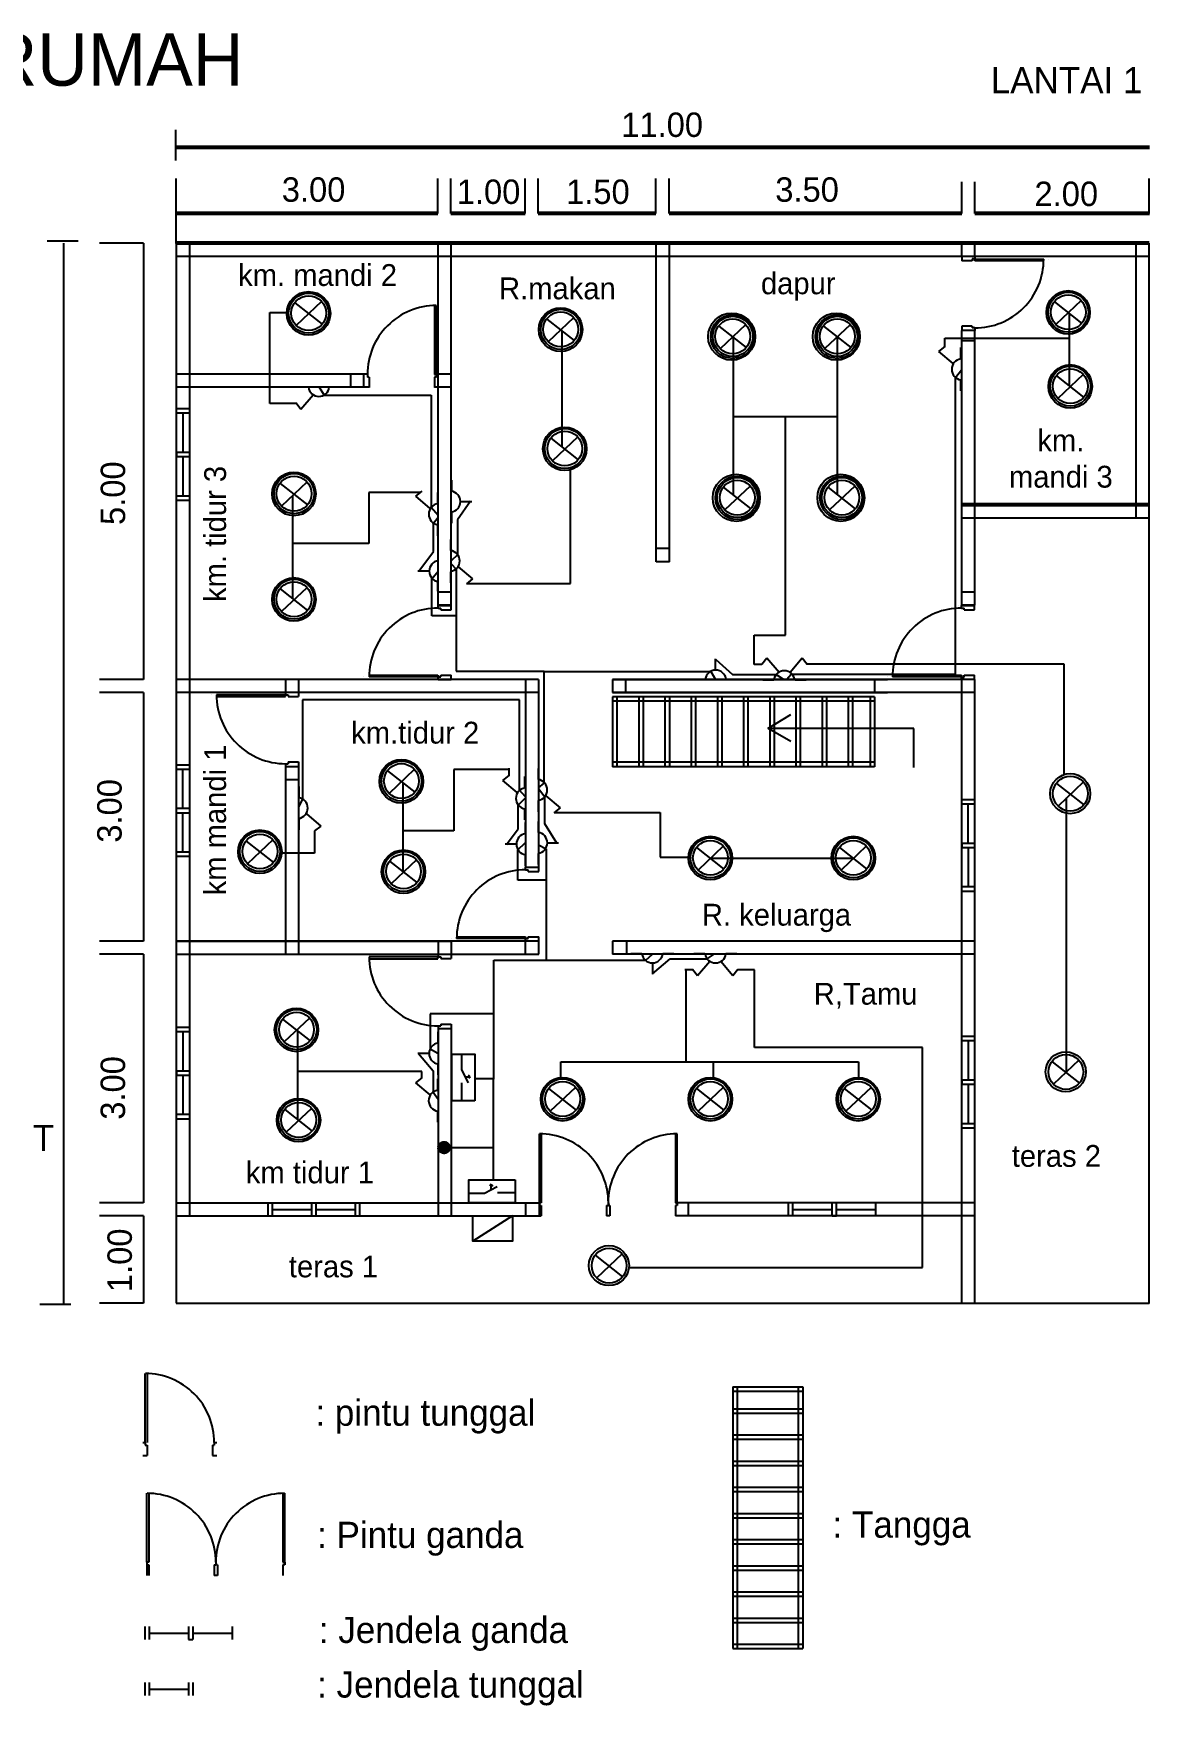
# Model space of a CAD drawing. Header units: millimetres. Extents: x 490 to 5263, y 216 to 2139.
# Drawn here: x 1797 to 3076, y 222 to 2139 of the extents above; entities that cross this region are included whole.
import ezdxf

# ---------------------------------------------------------------- set-up
doc = ezdxf.new("R2010")
doc.units = ezdxf.units.MM

msp = doc.modelspace()

# ---------------------------------------------------------------- linework, layer by layer
at = {"color": 7}
for p, q in [((1959.6, 2028.3), (1959.6, 1992.9)), ((1960.2, 1932.2), (1960.2, 1972.4)), ((2260.2, 1932.2), (2260.2, 1972.4)), ((2275.2, 1932.2), (2275.2, 1972.4)), ((2360.2, 1932.2), (2360.2, 1972.4)), ((2375.2, 1932.2), (2375.2, 1972.4)), ((2510.2, 1932.2), (2510.2, 1972.4)), ((2525.2, 1932.2), (2525.2, 1972.4)), ((2860.5, 1932.2), (2860.5, 1968.6)), ((2875.5, 1932.2), (2875.5, 1968.6)), ((3075.2, 1932.2), (3075.2, 1972.4)), ((1848, 1900.4), (1812.6, 1900.4)), ((1922.9, 1898.2), (1872.4, 1898.2)), ((1922.9, 1898.1), (1922.9, 1398.2)), ((1960.5, 1898.1), (1960.5, 683.1)), ((1975.5, 1898.1), (1975.5, 783.1)), ((2260.5, 1483.1), (2260.5, 1898.1)), ((2275.5, 1483.1), (2275.5, 1898.1)), ((2510.5, 1533.1), (2510.5, 1898.1)), ((2525.5, 1533.1), (2525.5, 1898.1)), ((2860.5, 1883.1), (2860.5, 1898.1)), ((2875.5, 1883.1), (2875.5, 1898.1)), ((3060.5, 1582.9), (3060.5, 1898.1)), ((3075.5, 682.9), (3075.5, 1898.1)), ((3075.5, 1883.1), (1960.3, 1883.1)), ((2875.5, 1883.1), (2860.5, 1883.1)), ((2860.5, 1883.1), (2860.5, 1878.1)), ((2875.5, 1880.1), (2872.5, 1880.1)), ((2872.5, 1880.1), (2872.5, 1878.1)), ((2875.5, 1883.1), (2875.5, 1880.1)), ((2875.5, 1878), (2875.5, 1880)), ((2960.5, 1880), (2960.5, 1880)), ((2960.5, 1880), (2960.5, 1880)), ((2872.5, 1878.1), (2860.5, 1878.1)), ((2872.5, 1803.1), (2860.5, 1803.1)), ((2860.5, 1803.1), (2860.5, 1798.1)), ((2872.5, 1803.1), (2872.5, 1801.1)), ((2860.5, 1483.1), (2860.5, 1798.1)), ((2875.5, 1798.1), (2860.5, 1798.1)), ((2875.5, 1798.1), (2860.5, 1798.1)), ((2875.8, 1786.2), (2860.8, 1786.2)), ((2875.5, 1801.1), (2872.5, 1801.1)), ((2875.5, 1801.1), (2875.5, 1798.1)), ((2875.5, 1483.1), (2875.5, 1798.1)), ((2179.5, 1748.1), (1960.3, 1748.1)), ((2160.5, 1733.1), (2160.5, 1748.1)), ((2175.5, 1733.1), (2175.5, 1748.1)), ((2179.5, 1747.8), (2179.5, 1744.8)), ((2181.5, 1744.8), (2179.5, 1744.8)), ((2181.5, 1744.8), (2181.5, 1732.8)), ((2258.5, 1744.8), (2256.5, 1744.8)), ((2256.5, 1744.8), (2256.5, 1732.8)), ((2275.5, 1748.1), (2258.5, 1748.1)), ((2258.5, 1747.8), (2258.5, 1744.8)), ((2181.5, 1733.1), (1960.3, 1733.1)), ((2275.5, 1733.1), (2256.5, 1733.1)), ((1960.5, 1583.1), (1960.3, 1583.1)), ((3075.5, 1583.1), (2860.5, 1583.1)), ((2525.5, 1548.1), (2510.5, 1548.1)), ((2525.5, 1533.1), (2510.5, 1533.1)), ((2275.5, 1498.1), (2260.5, 1498.1)), ((2875.5, 1498.1), (2860.5, 1498.1)), ((2275.5, 1483.1), (2260.5, 1483.1)), ((2260.5, 1483), (2275.5, 1483)), ((2260.5, 1480), (2260.5, 1483)), ((2260.5, 1480), (2263.5, 1480)), ((2263.5, 1478), (2263.5, 1480)), ((2263.5, 1478), (2275.5, 1478)), ((2275.5, 1478), (2275.5, 1483)), ((2857.3, 1483.1), (2857.3, 1483.1)), ((2857.3, 1483.1), (2857.3, 1483.1)), ((2860.2, 1483), (2875.2, 1483)), ((2860.3, 1482.9), (2875.3, 1482.9)), ((2860.3, 1479.9), (2860.3, 1482.9)), ((2860.3, 1479.9), (2863.3, 1479.9)), ((2875.5, 1483.1), (2860.5, 1483.1)), ((2863.3, 1477.9), (2863.3, 1479.9)), ((2863.3, 1477.9), (2875.3, 1477.9)), ((2875.3, 1477.9), (2875.3, 1482.9)), ((2175.4, 1401.1), (2175.4, 1401.1)), ((2175.4, 1401.1), (2175.4, 1401.1)), ((2260.5, 1401), (2263.5, 1401)), ((2260.5, 1398), (2260.5, 1401)), ((2263.5, 1403), (2275.5, 1403)), ((2263.5, 1401), (2263.5, 1403)), ((2275.5, 1398), (2275.5, 1403)), ((2775.2, 1401), (2775.2, 1401)), ((2775.2, 1401), (2775.2, 1401)), ((2860.3, 1398.1), (2860.3, 1401.1)), ((2860.3, 1400.9), (2863.3, 1400.9)), ((2863.3, 1402.9), (2875.3, 1402.9)), ((2863.3, 1400.9), (2863.3, 1402.9)), ((2875.3, 1398.1), (2875.3, 1403.1)), ((1922.9, 1398.2), (1872.4, 1398.2)), ((1922.9, 1383.2), (1872.4, 1383.2)), ((1922.9, 1383.2), (1922.9, 1098.2)), ((2375.5, 1398.1), (1960.3, 1398.1)), ((2375.5, 1383.1), (1960.3, 1383.1)), ((2000.6, 1380.5), (2000.6, 1380.4)), ((2000.6, 1380.4), (2000.6, 1380.4)), ((2085.6, 1380.4), (2006.6, 1380.4)), ((2085.5, 1398.1), (2085.5, 1383.1)), ((2085.6, 1378.5), (2085.6, 1380.5)), ((2085.7, 1383.4), (2085.7, 1380.4)), ((2085.7, 1380.5), (2088.7, 1380.5)), ((2088.7, 1380.5), (2088.7, 1378.5)), ((2100.5, 1398.1), (2100.5, 1383.1)), ((2100.7, 1383.4), (2100.7, 1378.4)), ((2260.5, 1398), (2275.5, 1398)), ((2360.5, 1398.1), (2360.5, 1183.1)), ((2375.5, 1398.1), (2375.5, 1183.1)), ((2460.5, 1398.1), (2460.5, 1383.1)), ((2460.5, 1398.1), (2775.5, 1398.1)), ((2875.5, 1398.1), (2460.5, 1398.1)), ((2460.5, 1383.1), (2775.5, 1383.1)), ((2875.5, 1383.1), (2460.5, 1383.1)), ((2460.7, 1383.1), (2460.7, 1398.1)), ((2475.5, 1383.1), (2475.5, 1398.1)), ((2760.5, 1398.1), (2760.5, 1383.1)), ((2860.5, 683.1), (2860.5, 1398.1)), ((2875.5, 683.1), (2875.5, 1398.1)), ((2006.7, 1378.5), (2085.6, 1378.5)), ((2088.7, 1378.5), (2100.7, 1378.5)), ((2460.5, 1378.1), (2460.5, 1298.1)), ((2760.5, 1378.1), (2460.5, 1378.1)), ((2760.5, 1373.1), (2460.5, 1373.1)), ((2465.5, 1378.1), (2465.5, 1298.1)), ((2490.5, 1378.1), (2490.5, 1298.1)), ((2495.5, 1378.1), (2495.5, 1298.1)), ((2520.5, 1378.1), (2520.5, 1298.1)), ((2525.5, 1378.1), (2525.5, 1298.1)), ((2550.5, 1378.1), (2550.5, 1298.1)), ((2555.5, 1378.1), (2555.5, 1298.1)), ((2580.5, 1378.1), (2580.5, 1298.1)), ((2585.5, 1378.1), (2585.5, 1298.1)), ((2610.5, 1378.1), (2610.5, 1298.1)), ((2615.5, 1378.1), (2615.5, 1298.1)), ((2640.5, 1378.1), (2640.5, 1298.1)), ((2645.5, 1378.1), (2645.5, 1298.1)), ((2670.5, 1378.1), (2670.5, 1298.1)), ((2675.5, 1378.1), (2675.5, 1298.1)), ((2700.5, 1378.1), (2700.5, 1298.1)), ((2705.5, 1378.1), (2705.5, 1298.1)), ((2730.5, 1378.1), (2730.5, 1298.1)), ((2735.5, 1378.1), (2735.5, 1298.1)), ((2755.5, 1378.1), (2755.5, 1298.1)), ((2760.5, 1378.1), (2760.5, 1298.1)), ((2088.7, 1303.5), (2100.7, 1303.5)), ((2088.7, 1303.5), (2088.7, 1301.5)), ((2100.7, 1303.5), (2100.7, 1298.5)), ((2085.5, 1298.1), (2085.5, 1083.1)), ((2100.5, 1298.1), (2085.5, 1298.1)), ((2085.6, 1298.5), (2100.6, 1298.5)), ((2085.7, 1301.5), (2088.7, 1301.5)), ((2085.7, 1301.5), (2085.7, 1298.5)), ((2085.7, 1298.5), (2100.7, 1298.5)), ((2100.5, 1298.1), (2100.5, 1083.1)), ((2760.5, 1303.1), (2460.5, 1303.1)), ((2760.5, 1298.1), (2460.5, 1298.1)), ((2100.5, 1283.1), (2085.5, 1283.1)), ((2360.7, 1183.1), (2375.7, 1183.1)), ((2360.8, 1183), (2375.8, 1183)), ((2360.8, 1180), (2360.8, 1183)), ((2360.8, 1180), (2363.8, 1180)), ((2363.8, 1178), (2363.8, 1180)), ((2363.8, 1178), (2375.8, 1178)), ((2375.8, 1178), (2375.8, 1183)), ((1922.9, 1098.2), (1872.4, 1098.2)), ((2375.9, 1098.1), (1960.3, 1098.1)), ((1960.5, 1098.1), (2275.5, 1098.1)), ((2260.5, 1098.1), (2260.5, 1083.1)), ((2260.5, 1098), (2275.5, 1098)), ((2275.5, 1098.1), (2275.5, 1083.1)), ((2275.7, 1101.1), (2275.7, 1101.1)), ((2275.7, 1101.1), (2275.7, 1101.1)), ((2360.7, 1083.1), (2360.7, 1098.1)), ((2360.8, 1098.2), (2360.8, 1101.2)), ((2360.8, 1101), (2363.8, 1101)), ((2363.8, 1103), (2375.8, 1103)), ((2363.8, 1101), (2363.8, 1103)), ((2375.8, 1098.1), (2375.8, 1103.1)), ((2375.8, 1083.1), (2375.8, 1098.1)), ((2875.5, 1098.1), (2460.5, 1098.1)), ((2460.7, 1083.1), (2460.7, 1098.1)), ((2460.7, 1083.1), (2460.7, 1098.1)), ((2476.7, 1083.1), (2476.7, 1098.1)), ((1922.9, 1083.2), (1872.4, 1083.2)), ((1922.9, 1083.2), (1922.9, 798.2)), ((1960.5, 1083.1), (2275.5, 1083.1)), ((1960.5, 1083.1), (2375.9, 1083.1)), ((2260.4, 1078), (2260.4, 1080)), ((2260.5, 1083.1), (2275.5, 1083.1)), ((2260.5, 1083.1), (2260.5, 1080.1)), ((2260.5, 1080.1), (2263.5, 1080.1)), ((2263.5, 1080.1), (2263.5, 1078.1)), ((2263.5, 1078.1), (2275.5, 1078.1)), ((2275.5, 1083.1), (2275.5, 1078.1)), ((2875.5, 1083.1), (2460.5, 1083.1)), ((2260.5, 1001.1), (2263.5, 1001.1)), ((2260.5, 1001.1), (2260.5, 998.1)), ((2260.5, 998.1), (2260.5, 783.1)), ((2260.5, 998.1), (2275.5, 998.1)), ((2260.5, 998.1), (2275.5, 998.1)), ((2263.5, 1003.1), (2275.5, 1003.1)), ((2263.5, 1003.1), (2263.5, 1001.1)), ((2275.5, 1003.1), (2275.5, 998.1)), ((2275.5, 998.1), (2275.5, 783.1)), ((1922.9, 798.2), (1872.4, 798.2)), ((1960.5, 798.1), (2376.3, 798.1)), ((2360.7, 798.1), (2360.7, 783.1)), ((2376.3, 798.1), (2376.3, 783.1)), ((2376.6, 798.2), (2376.6, 795.2)), ((2376.6, 795.2), (2378.6, 795.2)), ((2378.6, 795.2), (2378.6, 783.1)), ((2453.6, 795.2), (2453.6, 783.1)), ((2453.6, 795.2), (2455.6, 795.2)), ((2457.4, 795.2), (2455.4, 795.2)), ((2457.4, 795.2), (2457.4, 783.1)), ((2532.4, 795.2), (2532.4, 783.1)), ((2534.4, 795.2), (2532.4, 795.2)), ((2534.4, 798.2), (2534.4, 795.2)), ((2875.4, 798.1), (2534.4, 798.1)), ((2547.2, 798.1), (2547.2, 783.1)), ((1922.9, 783.2), (1872.4, 783.2)), ((1922.9, 783.2), (1922.9, 683.1)), ((1960.5, 783.1), (2378.6, 783.1)), ((2457.4, 783.1), (2453.6, 783.1)), ((2875.4, 783.1), (2532.4, 783.1)), ((1839.5, 681.5), (1804.1, 681.5)), ((1922.9, 683.2), (1872.4, 683.2)), ((1960.5, 683.1), (3075.5, 683.1)), ((2598.3, 587.1), (2678.3, 587.1)), ((2598.3, 587.1), (2598.3, 287.1)), ((2598.3, 582.1), (2678.3, 582.1)), ((2603.3, 587.1), (2603.3, 287.1)), ((2673.3, 587.1), (2673.3, 287.1)), ((2678.3, 587.1), (2678.3, 287.1)), ((2598.3, 562.1), (2678.3, 562.1)), ((2598.3, 557.1), (2678.3, 557.1)), ((2598.3, 532.1), (2678.3, 532.1)), ((2598.3, 527.1), (2678.3, 527.1)), ((2598.3, 502.1), (2678.3, 502.1)), ((2598.3, 497.1), (2678.3, 497.1)), ((2598.3, 472.1), (2678.3, 472.1)), ((2598.3, 467.1), (2678.3, 467.1)), ((2598.3, 442.1), (2678.3, 442.1)), ((2598.3, 437.1), (2678.3, 437.1)), ((2598.3, 412.1), (2678.3, 412.1)), ((2598.3, 407.1), (2678.3, 407.1)), ((1926.6, 386), (1926.6, 371)), ((1926.9, 386.2), (1926.9, 383.2)), ((2084.7, 386.2), (2084.7, 383.2)), ((1926.9, 383.2), (1928.9, 383.2)), ((1928.9, 383.2), (1928.9, 371)), ((2003.9, 383.2), (2003.9, 371)), ((2003.9, 383.2), (2005.9, 383.2)), ((2007.7, 371), (2003.9, 371)), ((2007.7, 383.2), (2005.7, 383.2)), ((2007.7, 383.2), (2007.7, 371)), ((2082.7, 383.2), (2082.7, 371)), ((2084.7, 383.2), (2082.7, 383.2)), ((2598.3, 382.1), (2678.3, 382.1)), ((2598.3, 377.1), (2678.3, 377.1)), ((2598.3, 352.1), (2678.3, 352.1)), ((2598.3, 347.1), (2678.3, 347.1)), ((2598.3, 322.1), (2678.3, 322.1)), ((2598.3, 317.1), (2678.3, 317.1)), ((2598.3, 292.1), (2678.3, 292.1)), ((2598.3, 287.1), (2678.3, 287.1))]:
    msp.add_line(p, q, dxfattribs=at)
at = {"color": 7, "lineweight": 53}
for p, q in [((3075.8, 2007.8), (1960.6, 2007.8)), ((2260.2, 1932.2), (1960.6, 1932.2)), ((2360.2, 1932.2), (2275.2, 1932.2)), ((2510.2, 1932.2), (2375.2, 1932.2)), ((2860.5, 1932.2), (2525.2, 1932.2)), ((3075.8, 1932.2), (2875.5, 1932.2)), ((3075.5, 1898.1), (1960.3, 1898.1)), ((3075.5, 1598.1), (2860.5, 1598.1))]:
    msp.add_line(p, q, dxfattribs=at)
at = {"color": 2}
msp.add_line((1960.3, 1897.9), (1960.3, 1932.3), dxfattribs=at)
at = {"color": 7, "lineweight": -3}
msp.add_line((1831.1, 1898.1), (1831.1, 683.1), dxfattribs=at)
at = {"color": 224}
for p, q in [((2875.5, 1880), (2954.5, 1880)), ((2954.5, 1878), (2875.5, 1878)), ((2256.5, 1826.8), (2256.5, 1747.8)), ((2258.5, 1747.8), (2258.5, 1826.8)), ((2256.5, 1747.8), (2258.5, 1747.8)), ((1975.7, 1708.3), (1960.7, 1708.3)), ((1975.7, 1703.3), (1960.7, 1703.3)), ((1968, 1702.7), (1968, 1658.5)), ((1975.7, 1658.3), (1960.7, 1658.3)), ((1975.7, 1653.3), (1960.7, 1653.3)), ((1960.8, 1658.1), (1960.8, 1653.1)), ((1968.1, 1653.2), (1968.1, 1608.2)), ((1975.7, 1608.3), (1960.7, 1608.3)), ((1975.7, 1603.3), (1960.7, 1603.3)), ((2181.4, 1403.1), (2260.4, 1403.1)), ((2260.4, 1401.1), (2181.4, 1401.1)), ((2260.4, 1403.1), (2260.4, 1401.1)), ((2860.2, 1401), (2781.2, 1401)), ((2781.3, 1403), (2860.2, 1403)), ((2860.2, 1403), (2860.2, 1401)), ((1975.2, 1295), (1960.2, 1295)), ((1975.9, 1300), (1960.9, 1300)), ((1967.5, 1294.5), (1967.5, 1250.3)), ((1975.2, 1250), (1960.2, 1250)), ((1960.3, 1249.8), (1960.3, 1244.8)), ((2875.4, 1255.2), (2860.4, 1255.2)), ((2876.1, 1260.2), (2861.1, 1260.2)), ((2867.7, 1254.6), (2867.7, 1210.4)), ((1975.2, 1245), (1960.2, 1245)), ((1967.6, 1245), (1967.6, 1200)), ((2875.4, 1210.2), (2860.4, 1210.2)), ((2860.5, 1210), (2860.5, 1205)), ((1975.2, 1200), (1960.2, 1200)), ((1975.2, 1195), (1960.2, 1195)), ((2875.4, 1205.2), (2860.4, 1205.2)), ((2867.8, 1205.2), (2867.8, 1160.1)), ((2875.4, 1160.2), (2860.4, 1160.2)), ((2875.4, 1155.2), (2860.4, 1155.2)), ((2360.7, 1101.1), (2281.7, 1101.1)), ((2281.8, 1103.1), (2360.7, 1103.1)), ((2360.7, 1103.1), (2360.7, 1101.1)), ((2260.4, 1080), (2181.4, 1080)), ((2181.5, 1078), (2260.4, 1078)), ((1975.5, 999.2), (1960.5, 999.2)), ((1975.5, 994.2), (1960.5, 994.1)), ((1968, 993.6), (1968, 949.4)), ((2875.6, 983.8), (2860.6, 983.8)), ((2876.3, 988.8), (2861.3, 988.8)), ((2867.9, 983.2), (2867.9, 939)), ((1975.7, 949.2), (1960.7, 949.2)), ((1975.7, 944.2), (1960.7, 944.2)), ((1960.8, 949), (1960.8, 944)), ((1968.1, 944.1), (1968.1, 899.1)), ((2875.6, 938.8), (2860.6, 938.8)), ((2875.6, 933.8), (2860.6, 933.8)), ((2860.7, 938.6), (2860.7, 933.6)), ((2868, 933.8), (2868, 888.7)), ((1975.7, 899.2), (1960.7, 899.2)), ((1975.7, 894.2), (1960.7, 894.2)), ((2875.6, 888.8), (2860.6, 888.8)), ((2875.6, 883.8), (2860.6, 883.8)), ((2376.6, 798.3), (2376.6, 877.3)), ((2378.6, 877.2), (2378.6, 798.3)), ((2532.4, 877.3), (2532.4, 798.3)), ((2534.4, 798.3), (2534.4, 877.3)), ((2065.5, 798.1), (2065.5, 783.1)), ((2070.5, 798.1), (2070.5, 783.1)), ((2071, 790.4), (2115.2, 790.4)), ((2115.5, 798.1), (2115.5, 783.1)), ((2120.5, 798.1), (2120.5, 783.1)), ((2120.5, 790.5), (2165.5, 790.5)), ((2165.5, 798.1), (2165.5, 783.1)), ((2170.5, 798.1), (2170.5, 783.1)), ((2378.6, 798.3), (2376.6, 798.3)), ((2455.4, 798.2), (2455.4, 795.2)), ((2455.6, 798.2), (2455.6, 795.2)), ((2532.4, 798.3), (2534.4, 798.3)), ((2661.8, 798.1), (2661.8, 783.1)), ((2666.8, 798.1), (2666.8, 783.1)), ((2667.4, 790.4), (2711.6, 790.4)), ((2711.8, 798.1), (2711.8, 783.1)), ((2716.8, 798.1), (2716.8, 783.1)), ((2716.8, 790.5), (2761.9, 790.5)), ((2761.8, 798.1), (2761.8, 783.1)), ((2115.7, 783.2), (2120.7, 783.2)), ((2712, 783.2), (2717, 783.2)), ((1925, 523.4), (1925, 602.4)), ((1927, 602.4), (1927, 523.4)), ((1922.1, 523.3), (1925.1, 523.3)), ((1925, 523.3), (1925, 520.3)), ((1925, 520.3), (1927, 520.3)), ((1927, 520.3), (1927, 508.3)), ((2002, 520.3), (2002, 508.3)), ((2002, 520.3), (2004, 520.3)), ((2004, 523.3), (2004, 520.3)), ((2004, 523.3), (2007, 523.3)), ((1922.1, 508.3), (1927.1, 508.3)), ((2002, 508.3), (2007, 508.3)), ((1926.9, 386.2), (1926.9, 465.2)), ((1928.9, 465.2), (1928.9, 386.2)), ((2082.7, 465.2), (2082.7, 386.2)), ((2084.7, 386.2), (2084.7, 465.2)), ((1928.9, 386.2), (1926.9, 386.2)), ((2005.7, 386.2), (2005.7, 383.2)), ((2005.9, 386.2), (2005.9, 383.2)), ((2082.7, 386.2), (2084.7, 386.2)), ((1924.4, 312.4), (1924.4, 297.4)), ((1929.4, 312.4), (1929.4, 297.4)), ((1974.4, 312.4), (1974.4, 297.4)), ((1979.4, 312.4), (1979.4, 297.4)), ((2024.4, 312.4), (2024.4, 297.4)), ((1929.9, 304.7), (1974.1, 304.7)), ((1974.6, 297.5), (1979.6, 297.5)), ((1979.4, 304.8), (2024.4, 304.8))]:
    msp.add_line(p, q, dxfattribs=at)
at = {"color": 5}
for p, q in [((2096.2, 1829.8), (2127.6, 1805.2)), ((2126.8, 1831.2), (2098, 1803.8)), ((2966.7, 1831), (2998.1, 1806.3)), ((2997.3, 1832.4), (2968.5, 1805)), ((2385, 1811.3), (2416.5, 1786.6)), ((2415.7, 1812.7), (2386.8, 1785.3)), ((2582.1, 1803.2), (2613.5, 1778.6)), ((2612.8, 1804.7), (2583.9, 1777.2)), ((2702, 1803.2), (2733.4, 1778.6)), ((2732.7, 1804.7), (2703.8, 1777.3)), ((2969, 1746.2), (3000.4, 1721.5)), ((2999.7, 1747.6), (2970.8, 1720.2)), ((2389.7, 1674.6), (2421.1, 1649.9)), ((2420.4, 1676), (2391.5, 1648.6)), ((2079.4, 1622.9), (2110.9, 1598.2)), ((2110.1, 1624.3), (2081.2, 1596.9)), ((2587.3, 1618.4), (2618.8, 1593.7)), ((2618, 1619.8), (2589.1, 1592.4)), ((2707.2, 1618.4), (2738.6, 1593.7)), ((2737.9, 1619.8), (2709, 1592.4)), ((2286, 1602.1), (2299, 1602.1)), ((2250.4, 1522.1), (2237.4, 1522.1)), ((2079.4, 1501.9), (2110.9, 1477.2)), ((2110.1, 1503.3), (2081.2, 1475.9)), ((2578.5, 1408.7), (2578.5, 1421.7)), ((2202.6, 1293.4), (2234, 1268.7)), ((2233.2, 1294.8), (2204.4, 1267.4)), ((2969.2, 1279), (3000.6, 1254.4)), ((2999.8, 1280.4), (2971, 1253)), ((2040.4, 1212.7), (2071.8, 1188.1)), ((2071.1, 1214.1), (2042.2, 1186.7)), ((2350.4, 1209.2), (2337.3, 1209.2)), ((2385.6, 1210.9), (2398.6, 1210.9)), ((2204.9, 1189.8), (2236.3, 1165.2)), ((2235.6, 1191.3), (2206.7, 1163.8)), ((2556.6, 1205.5), (2588, 1180.8)), ((2587.3, 1206.9), (2558.4, 1179.5)), ((2720.4, 1205.5), (2751.8, 1180.8)), ((2751, 1206.9), (2722.2, 1179.5)), ((2506.2, 1073.3), (2506.2, 1060.3)), ((2082.4, 1008.6), (2113.8, 983.9)), ((2113, 1010), (2084.2, 982.6)), ((2250.3, 969.2), (2237.3, 969.2)), ((2963.9, 960.1), (2995.4, 935.4)), ((2994.6, 961.5), (2965.7, 934.1)), ((2387.2, 929.1), (2418.6, 904.4)), ((2417.9, 930.5), (2389, 903.1)), ((2556.6, 929.1), (2588, 904.4)), ((2587.3, 930.5), (2558.4, 903.1)), ((2726, 929.1), (2757.5, 904.4)), ((2756.7, 930.5), (2727.8, 903.1)), ((2084.7, 905), (2116.1, 880.3)), ((2115.4, 906.4), (2086.5, 879)), ((2440.5, 738), (2472, 713.3)), ((2471.2, 739.4), (2442.3, 712))]:
    msp.add_line(p, q, dxfattribs=at)
at = {"color": 1}
for p, q in [((2067.6, 1714.5), (2067.6, 1818.6)), ((2067.6, 1818.6), (2087.2, 1818.6)), ((2983.5, 1817.7), (2983.5, 1734.8)), ((2402.3, 1797.7), (2402.3, 1664.7)), ((2598.6, 1790.3), (2598.6, 1609.5)), ((2717.9, 1790.6), (2717.9, 1610)), ((2841.1, 1779.5), (2841.1, 1789.5)), ((2841.1, 1789.5), (2983.5, 1789.5)), ((2853.5, 1744.1), (2860.4, 1753.2)), ((2124.1, 1733), (2129.8, 1724)), ((2853.5, 1404.1), (2853.5, 1744.1)), ((2098.2, 1714.5), (2067.6, 1714.5)), ((2129.8, 1724), (2252.5, 1724)), ((2252.5, 1724), (2252.5, 1595.7)), ((2598.7, 1699.6), (2717.8, 1699.6)), ((2658.7, 1448.9), (2658.7, 1698.8)), ((2412.1, 1508), (2412.1, 1638.1)), ((2240.6, 1612.5), (2181.3, 1612.5)), ((2181.3, 1612.5), (2181.3, 1554)), ((2094.1, 1490.4), (2094.1, 1609.1)), ((2252.5, 1595.7), (2260.5, 1586.5)), ((2297.6, 1602.3), (2282.8, 1581.1)), ((2255.2, 1577.2), (2260.5, 1584.2)), ((2255.2, 1544.6), (2255.2, 1577.2)), ((2282.8, 1581.1), (2282.8, 1541)), ((2181.3, 1554), (2094.1, 1554)), ((2238.5, 1522.1), (2255.2, 1544.6)), ((2282.8, 1541), (2275.4, 1533.9)), ((2253.4, 1513.6), (2260.5, 1522.4)), ((2275.5, 1530.5), (2281.3, 1524.5)), ((2281.3, 1524.5), (2281.3, 1407.7)), ((2253.4, 1470.9), (2253.4, 1513.6)), ((2293.1, 1508), (2412.1, 1508)), ((2281.3, 1470.9), (2253.4, 1470.9)), ((2622.7, 1415.4), (2622.7, 1448.9)), ((2622.7, 1448.9), (2658.7, 1448.9)), ((2578.6, 1421), (2597.9, 1403.6)), ((2281.3, 1407.7), (2382.1, 1407.7)), ((2382.2, 1279.3), (2382.2, 1407.3)), ((2382.2, 1407.3), (2573, 1407.3)), ((2573, 1407.3), (2578.5, 1398.1)), ((2597.9, 1403.6), (2647.8, 1403.6)), ((2631.6, 1415.4), (2622.7, 1415.4)), ((2647.8, 1403.6), (2656.6, 1398)), ((2659.9, 1398), (2665.1, 1404.1)), ((2665.1, 1404.1), (2853.5, 1404.1)), ((2683.1, 1416), (2977.7, 1416)), ((2977.7, 1416), (2977.7, 1288.2)), ((2353.7, 1374.7), (2105.3, 1374.7)), ((2105.3, 1374.7), (2105.3, 1260.9)), ((2353.7, 1271.2), (2353.7, 1374.7)), ((2341.9, 1295), (2278.5, 1295)), ((2278.5, 1295), (2278.5, 1224.4)), ((2341.8, 1287.8), (2341.8, 1296.5)), ((2220.6, 1177.5), (2220.6, 1279.3)), ((2360.4, 1264.1), (2353.7, 1271.2)), ((2375.4, 1273.7), (2382.2, 1279.3)), ((2382.8, 1263.3), (2375.6, 1272.7)), ((2105.3, 1260.9), (2100.5, 1252.1)), ((2352.2, 1254.1), (2360.4, 1262)), ((2352.2, 1226.9), (2352.2, 1254.1)), ((2382.8, 1232.6), (2382.8, 1263.3)), ((2980.7, 948.3), (2980.7, 1262.3)), ((2338.8, 1209), (2352.2, 1226.9)), ((2396.6, 1210.6), (2382.8, 1232.6)), ((2393.4, 1245.7), (2515.1, 1245.7)), ((2515.1, 1245.7), (2515.1, 1194.5)), ((2118.8, 1224.5), (2118.8, 1199)), ((2278.5, 1224.4), (2220.4, 1224.4)), ((2351.9, 1202.9), (2360.4, 1210.7)), ((2375.4, 1208.7), (2384.3, 1204.1)), ((2118.8, 1199), (2080.8, 1199)), ((2351.9, 1168.1), (2351.9, 1202.9)), ((2384.3, 1204.1), (2384.3, 1076)), ((2515.1, 1194.5), (2547.3, 1194.5)), ((2736.3, 1192.8), (2572.7, 1192.8)), ((2384.6, 1168.1), (2351.9, 1168.1)), ((2324.2, 939.9), (2324.2, 1076.2)), ((2324.2, 1076.2), (2498.5, 1076.2)), ((2498.5, 1076.2), (2506.3, 1083)), ((2506.2, 1060.5), (2526.5, 1078)), ((2526.5, 1078), (2568.7, 1078)), ((2568.7, 1078), (2577, 1083.1)), ((2552.3, 1065.3), (2543.1, 1065.3)), ((2544.3, 1065.3), (2544.3, 959.9)), ((2622.9, 1065.4), (2604.1, 1065.4)), ((2622.9, 976.2), (2622.9, 1065.4)), ((2324, 1014.9), (2251.4, 1014.9)), ((2251.4, 1014.9), (2251.4, 974.8)), ((2099.8, 893.2), (2099.8, 994.9)), ((2238, 969.2), (2255, 949.6)), ((2251.4, 974.8), (2260.4, 969.7)), ((2401.3, 941.4), (2401.3, 959.9)), ((2401.3, 959.9), (2742.1, 959.9)), ((2575.7, 959.8), (2575.7, 941.9)), ((2815.7, 976.2), (2622.9, 976.2)), ((2742.1, 959.9), (2742.1, 942.5)), ((2815.7, 724.1), (2815.7, 976.2)), ((2241.7, 948.5), (2099.8, 948.5)), ((2241.7, 941.5), (2241.7, 948.5)), ((2255, 949.6), (2255, 925.1)), ((2324.1, 940.1), (2302.8, 940.1)), ((2324.1, 824.5), (2324.1, 940.1)), ((2255, 925.1), (2260.5, 916.8)), ((2271.5, 861.6), (2324.1, 861.6)), ((2478.8, 724.1), (2815.7, 724.1))]:
    msp.add_line(p, q, dxfattribs=at)
at = {"color": 140}
for p, q in [((2834.3, 1774.2), (2841.5, 1779.8)), ((2850.7, 1760.2), (2834.3, 1774.2)), ((2103.4, 1707.7), (2097.7, 1715)), ((2117.4, 1724.1), (2103.4, 1707.7)), ((2234.9, 1608.1), (2242.2, 1613.8)), ((2251.3, 1594.1), (2234.9, 1608.1)), ((2283.7, 1527.3), (2300.1, 1513.3)), ((2300.1, 1513.3), (2292.9, 1507.6)), ((2637.2, 1422.4), (2631.5, 1415.1)), ((2651.2, 1406), (2637.2, 1422.4)), ((2663.8, 1406.5), (2677.8, 1422.9)), ((2677.8, 1422.9), (2683.5, 1415.6)), ((2334.7, 1282.4), (2342, 1288)), ((2351.1, 1268.4), (2334.7, 1282.4)), ((2384.1, 1264.8), (2400.5, 1250.8)), ((2400.5, 1250.8), (2393.2, 1245.2)), ((2109.6, 1244.1), (2126, 1230.1)), ((2126, 1230.1), (2118.7, 1224.4)), ((2571.8, 1074.6), (2557.8, 1058.2)), ((2584.4, 1075.2), (2598.4, 1058.8)), ((2557.8, 1058.2), (2552.1, 1065.5)), ((2598.4, 1058.8), (2604.1, 1066)), ((2234.9, 935.8), (2242.2, 941.5)), ((2251.3, 921.8), (2234.9, 935.8))]:
    msp.add_line(p, q, dxfattribs=at)
at = {"color": 224, "lineweight": 53}
msp.add_line((1960.5, 1598.1), (1960.3, 1598.1), dxfattribs=at)
at = {"color": 4}
for p, q in [((2638.2, 1342), (2664.8, 1358.1)), ((2805.7, 1342), (2638.2, 1342)), ((2664.8, 1327), (2638.6, 1342)), ((2805.7, 1297), (2805.7, 1342))]:
    msp.add_line(p, q, dxfattribs=at)
at = {"color": 21}
for p, q in [((2287.4, 968.2), (2287.4, 950.5)), ((2287.4, 950.5), (2294.8, 935.7)), ((2291.6, 942.5), (2297.4, 942.5)), ((2297.4, 942.5), (2295.3, 944.3)), ((2297.4, 942.5), (2295.3, 940.9)), ((2287.8, 914.6), (2287.8, 935.5))]:
    msp.add_line(p, q, dxfattribs=at)
at = {"color": 11}
for p, q in [((2295.8, 809.3), (2313.5, 809.3)), ((2313.5, 809.3), (2328.2, 816.8)), ((2321.5, 819.4), (2319.7, 817.3)), ((2321.5, 813.5), (2321.5, 819.4)), ((2321.5, 819.4), (2323.1, 817.2)), ((2349.3, 809.7), (2328.5, 809.7))]:
    msp.add_line(p, q, dxfattribs=at)
at = {"color": 51}
msp.add_line((2345.7, 783.2), (2300.2, 754.2), dxfattribs=at)
at = {"color": 226}
for p, q in [((1924.5, 248.3), (1924.5, 233.3)), ((1929.5, 248.3), (1929.5, 233.3)), ((1930.1, 240.6), (1974.3, 240.6)), ((1974.5, 248.3), (1974.5, 233.3)), ((1979.5, 248.3), (1979.5, 233.3))]:
    msp.add_line(p, q, dxfattribs=at)
at = {"color": 140}
for points in [[(2859.5, 1765.8), (2859.5, 1778.5)], [(2111.7, 1733), (2099.1, 1733)], [(2148.6, 1733), (2135.9, 1733)], [(2859.5, 1729), (2859.5, 1741.6)], [(2260.1, 1599.8), (2260.1, 1612.4)], [(2260.1, 1562.9), (2260.1, 1575.6)], [(2274.9, 1558.5), (2274.9, 1545.9)], [(2274.9, 1521.6), (2274.9, 1509)], [(2632.6, 1397.7), (2645.3, 1397.7)], [(2669.5, 1397.7), (2682.1, 1397.7)], [(2360, 1274), (2360, 1286.7)], [(2375.3, 1296), (2375.3, 1283.4)], [(2100.8, 1275.3), (2100.8, 1262.6)], [(2360, 1237.2), (2360, 1249.8)], [(2375.3, 1259.2), (2375.3, 1246.5)], [(2100.8, 1238.4), (2100.8, 1225.8)], [(2566.1, 1083.4), (2553.5, 1083.4)], [(2603, 1083.4), (2590.3, 1083.4)], [(2260.1, 927.5), (2260.1, 940.1)], [(2260.1, 890.6), (2260.1, 903.3)]]:
    msp.add_lwpolyline(points, dxfattribs=at)
at = {"color": 5}
for points in [[(2275.7, 1626.6), (2275.7, 1614)], [(2275.7, 1589.8), (2275.7, 1577.1)], [(2260.7, 1534.4), (2260.7, 1547.1)], [(2260.7, 1497.6), (2260.7, 1510.2)], [(2554, 1398.5), (2566.6, 1398.5)], [(2590.8, 1398.5), (2603.5, 1398.5)], [(2360.6, 1221.5), (2360.6, 1234.1)], [(2375.3, 1235.4), (2375.3, 1222.8)], [(2360.6, 1184.6), (2360.6, 1197.3)], [(2375.3, 1198.6), (2375.3, 1185.9)], [(2493.9, 1083.6), (2481.3, 1083.6)], [(2530.8, 1083.6), (2518.1, 1083.6)], [(2260.5, 981.5), (2260.5, 994.2)], [(2260.5, 944.7), (2260.5, 957.3)]]:
    msp.add_lwpolyline(points, dxfattribs=at)
at = {"color": 7}
msp.add_lwpolyline([(2260.4, 1499.4), (2260.4, 1512)], dxfattribs=at)
at = {"color": 21}
msp.add_lwpolyline([(2302.6, 915), (2276.2, 915), (2276.2, 968.4), (2302.6, 968.4)], close=True, dxfattribs=at)
at = {"color": 11}
msp.add_lwpolyline([(2349, 824.5), (2349, 798.2), (2295.6, 798.2), (2295.6, 824.5)], close=True, dxfattribs=at)
at = {"color": 51}
msp.add_lwpolyline([(2345.8, 783.2), (2345.8, 754.2), (2300.2, 754.2), (2300.2, 783.2)], close=True, dxfattribs=at)
at = {"color": 30}
for centre in [(2112.1, 1817.7), (2982.5, 1818.8), (2400.9, 1799.1), (2598, 1791.1), (2717.9, 1791.1), (2984.9, 1734), (2405.6, 1662.5), (2095.3, 1610.8), (2603.2, 1606.3), (2723.1, 1606.3), (2095.3, 1489.8), (2218.4, 1281.3), (2056.3, 1200.6), (2572.5, 1193.3), (2736.3, 1193.3), (2220.8, 1177.7), (2098.2, 996.4), (2403.1, 916.9), (2572.5, 916.9), (2741.9, 916.9), (2100.6, 892.9)]:
    msp.add_circle(centre, 25, dxfattribs=at)
at = {"color": 6}
for centre in [(2112.2, 1818), (2982.7, 1819.1), (2401.1, 1799.4), (2598.2, 1791.4), (2718, 1791.4), (2985, 1734.4), (2405.7, 1662.8), (2095.5, 1611.1), (2603.4, 1606.6), (2723.3, 1606.6), (2095.5, 1490.1), (2218.6, 1281.6), (2984.9, 1267.2), (2056.4, 1200.9), (2572.7, 1193.6), (2736.4, 1193.6), (2220.9, 1178), (2098.4, 996.7), (2979.7, 948.3), (2403.2, 917.2), (2572.7, 917.2), (2742.1, 917.2), (2100.8, 893.2), (2456.3, 726.2)]:
    msp.add_circle(centre, 23, dxfattribs=at)
at = {"color": 5}
for centre, radius in [((2112.2, 1818), 20), ((2982.6, 1819.1), 20), ((2401, 1799.4), 20), ((2597, 1791.1), 27), ((2598.1, 1791.4), 20), ((2716.9, 1791.1), 27), ((2718, 1791.4), 20), ((2985, 1734.3), 20), ((2405.7, 1662.8), 20), ((2095.4, 1611), 20), ((2602.3, 1606.3), 27), ((2722.1, 1606.3), 27), ((2603.3, 1606.5), 20), ((2723.2, 1606.5), 20), ((2095.4, 1490), 20), ((2218.5, 1281.6), 20), ((2985.1, 1267.2), 20), ((2056.4, 1200.9), 20), ((2572.6, 1193.6), 20), ((2736.4, 1193.6), 20), ((2220.9, 1178), 20), ((2098.3, 996.7), 20), ((2979.9, 948.2), 20), ((2403.2, 917.2), 20), ((2572.6, 917.2), 20), ((2742, 917.2), 20), ((2100.7, 893.1), 20), ((2456.5, 726.1), 20)]:
    msp.add_circle(centre, radius, dxfattribs=at)
at = {"color": 11, "lineweight": 120}
msp.add_circle((2267.4, 861.4), 4.11, dxfattribs=at)
at = {"color": 224}
for centre, start, end in [((2875.5, 1880), 269.9638, 359.964), ((2258.5, 1747.8), 90.036, 180.0362), ((2260.4, 1401), 89.9638, 179.964), ((2860.2, 1401), 89.9638, 179.964), ((2085.6, 1380.5), 180.036, 270.0362), ((2360.7, 1101), 89.9638, 179.964), ((2260.4, 1080.1), 180.036, 270.0362), ((2376.6, 798.3), 359.9638, 89.964), ((2534.4, 798.3), 90.036, 180.0362), ((1925, 523.4), 359.9638, 89.964), ((1926.9, 386.2), 359.9638, 89.964), ((2084.7, 386.2), 90.036, 180.0362)]:
    msp.add_arc(centre, 79, start, end, dxfattribs=at)
at = {"color": 140}
for centre, start, end in [((2861.2, 1753.6), 98.1852, 261.8148), ((2123.9, 1734.7), 188.1852, 351.8148), ((2261.9, 1587.5), 98.1852, 261.8148), ((2273.2, 1533.9), 278.1852, 81.8148), ((2657.2, 1396), 8.1852, 171.8148), ((2361.7, 1261.8), 98.1852, 261.8148), ((2373.5, 1271.4), 278.1852, 81.8148), ((2099, 1250.7), 278.1852, 81.8148), ((2578.4, 1085.2), 188.1852, 351.8148), ((2261.8, 915.2), 98.1852, 261.8148)]:
    msp.add_arc(centre, 12.1, start, end, dxfattribs=at)
at = {"color": 5}
for centre, start, end in [((2274, 1602), 278.1852, 81.8148), ((2262.4, 1522.2), 98.1852, 261.8148), ((2578.6, 1396.7), 8.1852, 171.8148), ((2362.3, 1209.3), 98.1852, 261.8148), ((2373.6, 1210.8), 278.1852, 81.8148), ((2506.1, 1085.3), 188.1852, 351.8148), ((2262.3, 969.3), 98.1852, 261.8148)]:
    msp.add_arc(centre, 12.1, start, end, dxfattribs=at)

# ---------------------------------------------------------------- texts
at = {"color": 7}
for s, insert, char_height, width, attachment_point in [('DENAH RUMAH', (1440.1, 2138.7), 60, 993.61, 1), ('LANTAI 1', (2893.8, 2100), 30, 563.491, 1), ('11.00', (2470.4, 2048), 28, 240.553, 1), ('3.00', (2081.4, 1973.7), 28, 240.553, 1), ('1.00', (2281.9, 1971.2), 28, 240.553, 1), ('1.50', (2407.2, 1971.2), 28, 240.553, 1), ('3.50', (2646.9, 1973.7), 28, 240.553, 1), ('2.00', (2943.9, 1968.8), 28, 240.553, 1), ('km. mandi 2', (2122.4, 1874.2), 25, 563.491, 2), ('R.makan', (2397.2, 1858.9), 25, 563.491, 2), ('dapur', (2673.2, 1864.7), 25, 563.491, 2), ('km.\\Pmandi 3', (2974.1, 1684.7), 25, 563.491, 2), ('km.tidur 2', (2234.3, 1349.6), 25, 563.491, 2), ('R. keluarga', (2648.3, 1140.9), 25, 563.491, 2), ('R,Tamu', (2750.4, 1050.3), 25, 563.491, 2), ('teras 2', (2969, 864.4), 25, 563.491, 2), ('km tidur 1', (2113.6, 845.5), 25, 563.491, 2), ('teras 1', (2140.6, 737.7), 25, 563.491, 2), (': pintu tunggal', (2119.9, 572.6), 30, 563.491, 1), (': Tangga', (2712.5, 444.3), 30, 563.491, 1), (': Pintu ganda', (2121.9, 432.5), 30, 563.491, 1), (': Jendela ganda', (2123.9, 323.5), 30, 563.491, 1), (': Jendela tunggal', (2121.9, 260.9), 30, 563.491, 1)]:
    msp.add_mtext(s, dxfattribs=dict(at, insert=insert, char_height=char_height, width=width, attachment_point=attachment_point))
at = {"color": 7, "rotation": 90}
for s, insert, char_height, width, attachment_point in [('5.00', (1873.9, 1575.2), 28, 258.553, 1), ('km. tidur 3', (1992.5, 1564.9), 25, 563.491, 2), ('km mandi 1', (1992.5, 1237), 25, 563.491, 2), ('3.00', (1869.9, 1211), 28, 240.553, 1), ('3.00', (1873.8, 893.4), 28, 240.553, 1), ('1.00', (1881.6, 695.8), 28, 240.553, 1)]:
    msp.add_mtext(s, dxfattribs=dict(at, insert=insert, char_height=char_height, width=width, attachment_point=attachment_point))
at = {"color": 30, "insert": (1796.1, 887.5), "char_height": 30, "width": 71.189, "attachment_point": 1}
msp.add_mtext('T', dxfattribs=at)

doc.saveas('drawing.dxf')
